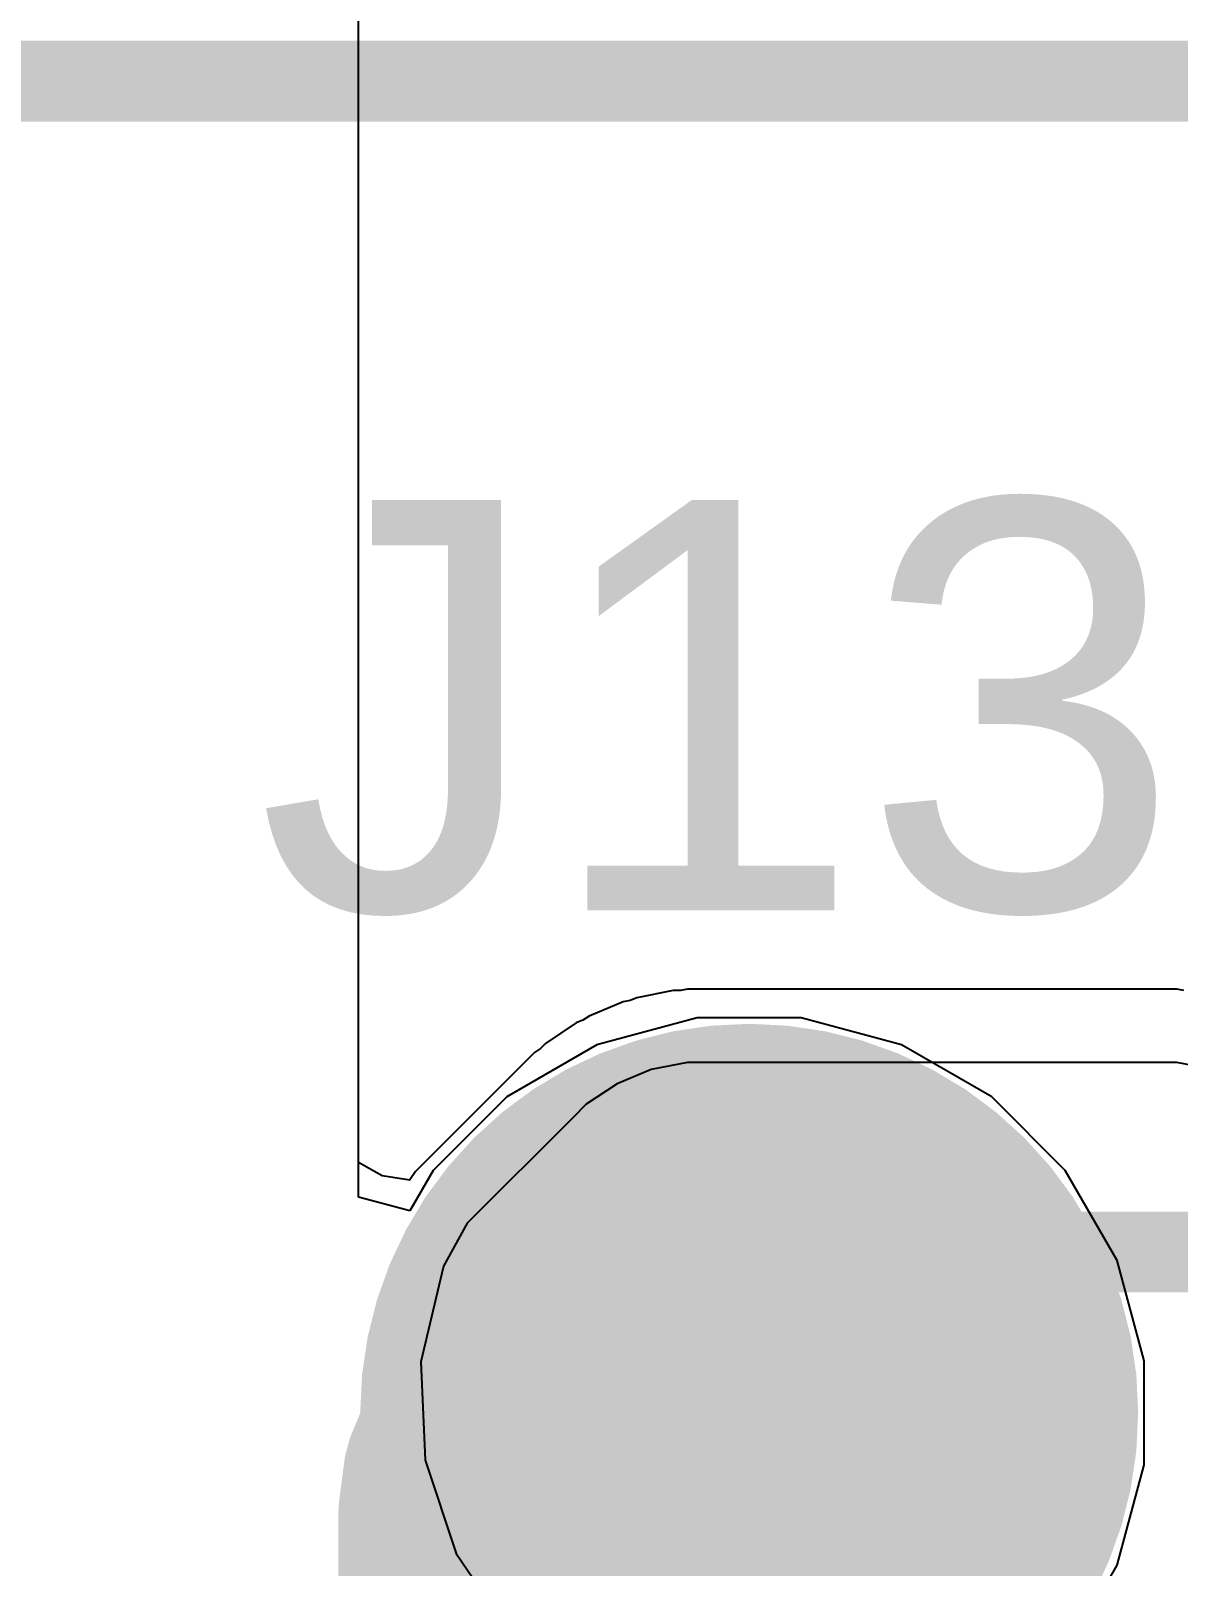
# Model space of a CAD drawing. Header units: inches. Extents: x 0 to 12.4, y -0.6 to 2.2.
# Drawn here: x 1.7109 to 1.8228, y -0.28 to -0.1302 of the extents above; entities that cross this region are included whole.
import ezdxf

# ---------------------------------------------------------------- set-up
doc = ezdxf.new("R2010")
doc.units = ezdxf.units.IN
doc.header["$MEASUREMENT"] = 0
for name, color, linetype in [('Bottom Layer', 5, 'Continuous'), ('Bottom Solder', 6, 'Continuous'), ('Dimension', 6, 'Continuous'), ('Drill Drawing', 1, 'Continuous'), ('Multi-Layer', 9, 'Continuous'), ('Pad Holes', 156, 'Continuous'), ('Top Layer', 1, 'Continuous'), ('Top Overlay', 2, 'Continuous'), ('Top Solder', 216, 'Continuous')]:
    doc.layers.add(name, color=color, linetype=linetype)
doc.styles.add('Arial', font='', dxfattribs={"height": 0.2})
doc.styles.get('Arial').set_extended_font_data('Arial')

# ---------------------------------------------------------------- blocks, each defined once
blk = doc.blocks.new('TP_0_9___8')
at = {"layer": 'Bottom Layer'}
h = blk.add_hatch(color=5, dxfattribs=at)
edge = h.paths.add_edge_path()
edge.add_arc((0, 0), 0.0315, 0, 360)
at = {"layer": 'Bottom Solder'}
h = blk.add_hatch(color=6, dxfattribs=at)
edge = h.paths.add_edge_path()
edge.add_arc((0, 0), 0.0355, 0, 360)
at = {"layer": 'Multi-Layer'}
h = blk.add_hatch(color=9, dxfattribs=at)
edge = h.paths.add_edge_path()
edge.add_arc((0, 0), 0.0315, 0, 360)
at = {"layer": 'Pad Holes'}
h = blk.add_hatch(color=7, dxfattribs=at)
edge = h.paths.add_edge_path()
edge.add_arc((0, 0), 0.01772, 0, 360)
at = {"layer": 'Top Layer'}
h = blk.add_hatch(color=1, dxfattribs=at)
edge = h.paths.add_edge_path()
edge.add_arc((0, 0), 0.0315, 0, 360)
at = {"layer": 'Top Solder'}
h = blk.add_hatch(color=216, dxfattribs=at)
edge = h.paths.add_edge_path()
edge.add_arc((0, 0), 0.0355, 0, 360)
at = {"layer": 'Top Overlay'}
for points in [[(0.03543, 0, 0.005, 0.005, 1), (-0.03543, 0, 0.005, 0.005, 1)], [(-0.03668, 0, 0.0025, 0.0025, 1), (-0.03418, 0, 0.0025, 0.0025, 1)], [(0.03418, 0, 0.0025, 0.0025, 1), (0.03668, 0, 0.0025, 0.0025, 1)]]:
    blk.add_lwpolyline(points, format="xyseb", close=True, dxfattribs=at)

msp = doc.modelspace()

# ---------------------------------------------------------------- linework, layer by layer
at = {"layer": 'Bottom Layer'}
for p, q in [((1.74291, -0.24398), (1.74291, 0.04621)), ((1.77593, -0.2265), (1.76614, -0.22913)), ((1.78607, -0.2265), (1.77593, -0.2265)), ((1.79586, -0.22913), (1.78607, -0.2265)), ((1.76614, -0.22913), (1.75736, -0.2342)), ((1.80464, -0.2342), (1.79586, -0.22913)), ((1.75736, -0.2342), (1.7502, -0.24136)), ((1.8118, -0.24136), (1.80464, -0.2342)), ((1.7502, -0.24136), (1.74791, -0.24532)), ((1.81687, -0.25014), (1.8118, -0.24136)), ((1.74791, -0.24532), (1.74291, -0.24398)), ((1.8195, -0.25993), (1.81687, -0.25014)), ((1.8195, -0.27007), (1.8195, -0.25993)), ((1.81687, -0.27986), (1.8195, -0.27007)), ((1.8118, -0.28864), (1.81687, -0.27986))]:
    msp.add_line(p, q, dxfattribs=at)
at = {"layer": 'Dimension'}
for points in [[(1.70677, -0.13516, 0.00787, 0.00787, 0), (1.82691, -0.13516, 0.00787, 0.00787, 0)], [(1.76933, -0.24993, 0.00787, 0.00787, 0), (1.77295, -0.24945, 0.00787, 0.00787, 0)], [(1.77295, -0.24945, 0.00787, 0.00787, 0), (1.7735, -0.24938, 0.00787, 0.00787, 0)], [(1.7735, -0.24938, 0.00787, 0.00787, 0), (1.77414, -0.24933, 0.00787, 0.00787, 0)], [(1.77414, -0.24933, 0.00787, 0.00787, 0), (1.83483, -0.24933, 0.00787, 0.00787, 0)], [(1.7642, -0.25189, 0.00787, 0.00787, 0), (1.76808, -0.25027, 0.00787, 0.00787, 0)], [(1.76808, -0.25027, 0.00787, 0.00787, 0), (1.76933, -0.24993, 0.00787, 0.00787, 0)], [(1.75492, -0.25726, 0.00787, 0.00787, 0), (1.76362, -0.25218, 0.00787, 0.00787, 0)], [(1.76362, -0.25218, 0.00787, 0.00787, 0), (1.7642, -0.25189, 0.00787, 0.00787, 0)], [(1.7511, -0.26016, 0.00787, 0.00787, 0), (1.75439, -0.25761, 0.00787, 0.00787, 0)], [(1.75439, -0.25761, 0.00787, 0.00787, 0), (1.75492, -0.25726, 0.00787, 0.00787, 0)], [(1.74788, -0.26411, 0.00787, 0.00787, 0), (1.75021, -0.26106, 0.00787, 0.00787, 0)], [(1.75021, -0.26106, 0.00787, 0.00787, 0), (1.7511, -0.26016, 0.00787, 0.00787, 0)], [(1.74725, -0.26521, 0.00787, 0.00787, 0), (1.74788, -0.26411, 0.00787, 0.00787, 0)], [(1.74579, -0.26876, 0.00787, 0.00787, 0), (1.74725, -0.26521, 0.00787, 0.00787, 0)], [(1.74546, -0.26998, 0.00787, 0.00787, 0), (1.74579, -0.26876, 0.00787, 0.00787, 0)], [(1.74533, -0.27098, 0.00787, 0.00787, 0), (1.74546, -0.26998, 0.00787, 0.00787, 0)], [(1.74492, -0.2741, 0.00787, 0.00787, 0), (1.74533, -0.27098, 0.00787, 0.00787, 0)], [(1.74488, -0.27474, 0.00787, 0.00787, 0), (1.74492, -0.2741, 0.00787, 0.00787, 0)], [(1.74488, -0.29157, 0.00787, 0.00787, 0), (1.74488, -0.27474, 0.00787, 0.00787, 0)]]:
    msp.add_lwpolyline(points, format="xyseb", dxfattribs=at)
for points in [[(1.77098, -0.24945, 0.00394, 0.00394, 1), (1.77492, -0.24945, 0.00394, 0.00394, 1)], [(1.77098, -0.24945, 0.00394, 0.00394, 1), (1.77492, -0.24945, 0.00394, 0.00394, 1)], [(1.77153, -0.24938, 0.00394, 0.00394, 1), (1.77547, -0.24938, 0.00394, 0.00394, 1)], [(1.77153, -0.24938, 0.00394, 0.00394, 1), (1.77547, -0.24938, 0.00394, 0.00394, 1)], [(1.77217, -0.24933, 0.00394, 0.00394, 1), (1.77611, -0.24933, 0.00394, 0.00394, 1)], [(1.77217, -0.24933, 0.00394, 0.00394, 1), (1.77611, -0.24933, 0.00394, 0.00394, 1)], [(1.76612, -0.25027, 0.00394, 0.00394, 1), (1.77005, -0.25027, 0.00394, 0.00394, 1)], [(1.76612, -0.25027, 0.00394, 0.00394, 1), (1.77005, -0.25027, 0.00394, 0.00394, 1)], [(1.76736, -0.24993, 0.00394, 0.00394, 1), (1.77129, -0.24993, 0.00394, 0.00394, 1)], [(1.76736, -0.24993, 0.00394, 0.00394, 1), (1.77129, -0.24993, 0.00394, 0.00394, 1)], [(1.76165, -0.25218, 0.00394, 0.00394, 1), (1.76559, -0.25218, 0.00394, 0.00394, 1)], [(1.76165, -0.25218, 0.00394, 0.00394, 1), (1.76559, -0.25218, 0.00394, 0.00394, 1)], [(1.76223, -0.25189, 0.00394, 0.00394, 1), (1.76617, -0.25189, 0.00394, 0.00394, 1)], [(1.76223, -0.25189, 0.00394, 0.00394, 1), (1.76617, -0.25189, 0.00394, 0.00394, 1)], [(1.75242, -0.25761, 0.00394, 0.00394, 1), (1.75636, -0.25761, 0.00394, 0.00394, 1)], [(1.75242, -0.25761, 0.00394, 0.00394, 1), (1.75636, -0.25761, 0.00394, 0.00394, 1)], [(1.75295, -0.25726, 0.00394, 0.00394, 1), (1.75689, -0.25726, 0.00394, 0.00394, 1)], [(1.75295, -0.25726, 0.00394, 0.00394, 1), (1.75689, -0.25726, 0.00394, 0.00394, 1)], [(1.74824, -0.26106, 0.00394, 0.00394, 1), (1.75218, -0.26106, 0.00394, 0.00394, 1)], [(1.74824, -0.26106, 0.00394, 0.00394, 1), (1.75218, -0.26106, 0.00394, 0.00394, 1)], [(1.74913, -0.26016, 0.00394, 0.00394, 1), (1.75307, -0.26016, 0.00394, 0.00394, 1)], [(1.74913, -0.26016, 0.00394, 0.00394, 1), (1.75307, -0.26016, 0.00394, 0.00394, 1)], [(1.74591, -0.26411, 0.00394, 0.00394, 1), (1.74985, -0.26411, 0.00394, 0.00394, 1)], [(1.74591, -0.26411, 0.00394, 0.00394, 1), (1.74985, -0.26411, 0.00394, 0.00394, 1)], [(1.74528, -0.26521, 0.00394, 0.00394, 1), (1.74922, -0.26521, 0.00394, 0.00394, 1)], [(1.74528, -0.26521, 0.00394, 0.00394, 1), (1.74922, -0.26521, 0.00394, 0.00394, 1)], [(1.74382, -0.26876, 0.00394, 0.00394, 1), (1.74775, -0.26876, 0.00394, 0.00394, 1)], [(1.74382, -0.26876, 0.00394, 0.00394, 1), (1.74775, -0.26876, 0.00394, 0.00394, 1)], [(1.74349, -0.26998, 0.00394, 0.00394, 1), (1.74743, -0.26998, 0.00394, 0.00394, 1)], [(1.74349, -0.26998, 0.00394, 0.00394, 1), (1.74743, -0.26998, 0.00394, 0.00394, 1)], [(1.74336, -0.27098, 0.00394, 0.00394, 1), (1.7473, -0.27098, 0.00394, 0.00394, 1)], [(1.74336, -0.27098, 0.00394, 0.00394, 1), (1.7473, -0.27098, 0.00394, 0.00394, 1)], [(1.74291, -0.27474, 0.00394, 0.00394, 1), (1.74684, -0.27474, 0.00394, 0.00394, 1)], [(1.74291, -0.27474, 0.00394, 0.00394, 1), (1.74684, -0.27474, 0.00394, 0.00394, 1)], [(1.74295, -0.2741, 0.00394, 0.00394, 1), (1.74689, -0.2741, 0.00394, 0.00394, 1)], [(1.74295, -0.2741, 0.00394, 0.00394, 1), (1.74689, -0.2741, 0.00394, 0.00394, 1)]]:
    msp.add_lwpolyline(points, format="xyseb", close=True, dxfattribs=at)
at = {"layer": 'Drill Drawing'}
for points in [[(1.771, -0.26, 0.002, 0.002, 0), (1.771, -0.255, 0.002, 0.002, 0)], [(1.771, -0.255, 0.002, 0.002, 0), (1.776, -0.255, 0.002, 0.002, 0)], [(1.776, -0.255, 0.002, 0.002, 0), (1.781, -0.26, 0.002, 0.002, 0)], [(1.781, -0.26, 0.002, 0.002, 0), (1.786, -0.255, 0.002, 0.002, 0)], [(1.786, -0.255, 0.002, 0.002, 0), (1.791, -0.255, 0.002, 0.002, 0)], [(1.791, -0.26, 0.002, 0.002, 0), (1.791, -0.255, 0.002, 0.002, 0)], [(1.771, -0.26, 0.002, 0.002, 0), (1.776, -0.265, 0.002, 0.002, 0)], [(1.786, -0.265, 0.002, 0.002, 0), (1.791, -0.26, 0.002, 0.002, 0)], [(1.771, -0.27, 0.002, 0.002, 0), (1.776, -0.265, 0.002, 0.002, 0)], [(1.786, -0.265, 0.002, 0.002, 0), (1.791, -0.27, 0.002, 0.002, 0)], [(1.771, -0.275, 0.002, 0.002, 0), (1.771, -0.27, 0.002, 0.002, 0)], [(1.776, -0.275, 0.002, 0.002, 0), (1.781, -0.27, 0.002, 0.002, 0)], [(1.781, -0.27, 0.002, 0.002, 0), (1.786, -0.275, 0.002, 0.002, 0)], [(1.791, -0.275, 0.002, 0.002, 0), (1.791, -0.27, 0.002, 0.002, 0)], [(1.771, -0.275, 0.002, 0.002, 0), (1.776, -0.275, 0.002, 0.002, 0)], [(1.786, -0.275, 0.002, 0.002, 0), (1.791, -0.275, 0.002, 0.002, 0)]]:
    msp.add_lwpolyline(points, format="xyseb", dxfattribs=at)
for points in [[(1.7705, -0.255, 0.001, 0.001, 1), (1.7715, -0.255, 0.001, 0.001, 1)], [(1.7705, -0.255, 0.001, 0.001, 1), (1.7715, -0.255, 0.001, 0.001, 1)], [(1.7755, -0.255, 0.001, 0.001, 1), (1.7765, -0.255, 0.001, 0.001, 1)], [(1.7755, -0.255, 0.001, 0.001, 1), (1.7765, -0.255, 0.001, 0.001, 1)], [(1.7855, -0.255, 0.001, 0.001, 1), (1.7865, -0.255, 0.001, 0.001, 1)], [(1.7855, -0.255, 0.001, 0.001, 1), (1.7865, -0.255, 0.001, 0.001, 1)], [(1.7905, -0.255, 0.001, 0.001, 1), (1.7915, -0.255, 0.001, 0.001, 1)], [(1.7905, -0.255, 0.001, 0.001, 1), (1.7915, -0.255, 0.001, 0.001, 1)], [(1.7705, -0.26, 0.001, 0.001, 1), (1.7715, -0.26, 0.001, 0.001, 1)], [(1.7705, -0.26, 0.001, 0.001, 1), (1.7715, -0.26, 0.001, 0.001, 1)], [(1.7805, -0.26, 0.001, 0.001, 1), (1.7815, -0.26, 0.001, 0.001, 1)], [(1.7805, -0.26, 0.001, 0.001, 1), (1.7815, -0.26, 0.001, 0.001, 1)], [(1.7905, -0.26, 0.001, 0.001, 1), (1.7915, -0.26, 0.001, 0.001, 1)], [(1.7905, -0.26, 0.001, 0.001, 1), (1.7915, -0.26, 0.001, 0.001, 1)], [(1.7755, -0.265, 0.001, 0.001, 1), (1.7765, -0.265, 0.001, 0.001, 1)], [(1.7755, -0.265, 0.001, 0.001, 1), (1.7765, -0.265, 0.001, 0.001, 1)], [(1.7855, -0.265, 0.001, 0.001, 1), (1.7865, -0.265, 0.001, 0.001, 1)], [(1.7855, -0.265, 0.001, 0.001, 1), (1.7865, -0.265, 0.001, 0.001, 1)], [(1.7705, -0.27, 0.001, 0.001, 1), (1.7715, -0.27, 0.001, 0.001, 1)], [(1.7705, -0.27, 0.001, 0.001, 1), (1.7715, -0.27, 0.001, 0.001, 1)], [(1.7805, -0.27, 0.001, 0.001, 1), (1.7815, -0.27, 0.001, 0.001, 1)], [(1.7805, -0.27, 0.001, 0.001, 1), (1.7815, -0.27, 0.001, 0.001, 1)], [(1.7905, -0.27, 0.001, 0.001, 1), (1.7915, -0.27, 0.001, 0.001, 1)], [(1.7905, -0.27, 0.001, 0.001, 1), (1.7915, -0.27, 0.001, 0.001, 1)], [(1.7705, -0.275, 0.001, 0.001, 1), (1.7715, -0.275, 0.001, 0.001, 1)], [(1.7705, -0.275, 0.001, 0.001, 1), (1.7715, -0.275, 0.001, 0.001, 1)], [(1.7755, -0.275, 0.001, 0.001, 1), (1.7765, -0.275, 0.001, 0.001, 1)], [(1.7755, -0.275, 0.001, 0.001, 1), (1.7765, -0.275, 0.001, 0.001, 1)], [(1.7855, -0.275, 0.001, 0.001, 1), (1.7865, -0.275, 0.001, 0.001, 1)], [(1.7855, -0.275, 0.001, 0.001, 1), (1.7865, -0.275, 0.001, 0.001, 1)], [(1.7905, -0.275, 0.001, 0.001, 1), (1.7915, -0.275, 0.001, 0.001, 1)], [(1.7905, -0.275, 0.001, 0.001, 1), (1.7915, -0.275, 0.001, 0.001, 1)]]:
    msp.add_lwpolyline(points, format="xyseb", close=True, dxfattribs=at)
at = {"layer": 'Top Layer'}
for p, q in [((1.74291, -0.2406), (1.74291, 0.04621)), ((1.77005, -0.22453), (1.7694, -0.2248)), ((1.77359, -0.22383), (1.77005, -0.22453)), ((1.77429, -0.22383), (1.77359, -0.22383)), ((1.77499, -0.22369), (1.77429, -0.22383)), ((1.77679, -0.22369), (1.77499, -0.22369)), ((1.82049, -0.22369), (1.77679, -0.22369)), ((1.8205, -0.22369), (1.82049, -0.22369)), ((1.82269, -0.22369), (1.8205, -0.22369)), ((1.82339, -0.22383), (1.82269, -0.22369)), ((1.76871, -0.22494), (1.76538, -0.22632)), ((1.7694, -0.2248), (1.76871, -0.22494)), ((1.76414, -0.22698), (1.76115, -0.22898)), ((1.76479, -0.22671), (1.76414, -0.22698)), ((1.76538, -0.22632), (1.76479, -0.22671)), ((1.76115, -0.22898), (1.76065, -0.22948)), ((1.76006, -0.22987), (1.75879, -0.23114)), ((1.76065, -0.22948), (1.76006, -0.22987)), ((1.75879, -0.23114), (1.74847, -0.24147)), ((1.75879, -0.23114), (1.75879, -0.23114)), ((1.77144, -0.23153), (1.76811, -0.23291)), ((1.77498, -0.23083), (1.77144, -0.23153)), ((1.77679, -0.23083), (1.77498, -0.23083)), ((1.82049, -0.23083), (1.77679, -0.23083)), ((1.8227, -0.23083), (1.82049, -0.23083)), ((1.82049, -0.23083), (1.82049, -0.23083)), ((1.82702, -0.23169), (1.8227, -0.23083)), ((1.76811, -0.23291), (1.76511, -0.23492)), ((1.76511, -0.23492), (1.76384, -0.23619)), ((1.76384, -0.23619), (1.75351, -0.24652)), ((1.76384, -0.23619), (1.76384, -0.23619)), ((1.74521, -0.24188), (1.74291, -0.2406)), ((1.74791, -0.2423), (1.74521, -0.24188)), ((1.74792, -0.24229), (1.74791, -0.2423)), ((1.74847, -0.24147), (1.74792, -0.24229)), ((1.75351, -0.24652), (1.75118, -0.2507)), ((1.75118, -0.2507), (1.74897, -0.26004)), ((1.74897, -0.26004), (1.74939, -0.26962)), ((1.74939, -0.26962), (1.75242, -0.27872)), ((1.75242, -0.27872), (1.75512, -0.28268))]:
    msp.add_line(p, q, dxfattribs=at)

# ---------------------------------------------------------------- block references
msp.add_blockref('TP_0_9___8', (1.781, -0.265))

# ---------------------------------------------------------------- texts
at = {"layer": 'Top Overlay', "style": 'Arial'}
msp.add_text('J13', height=0.04, dxfattribs=at).set_placement((1.73302, -0.21599))

doc.saveas('drawing.dxf')
